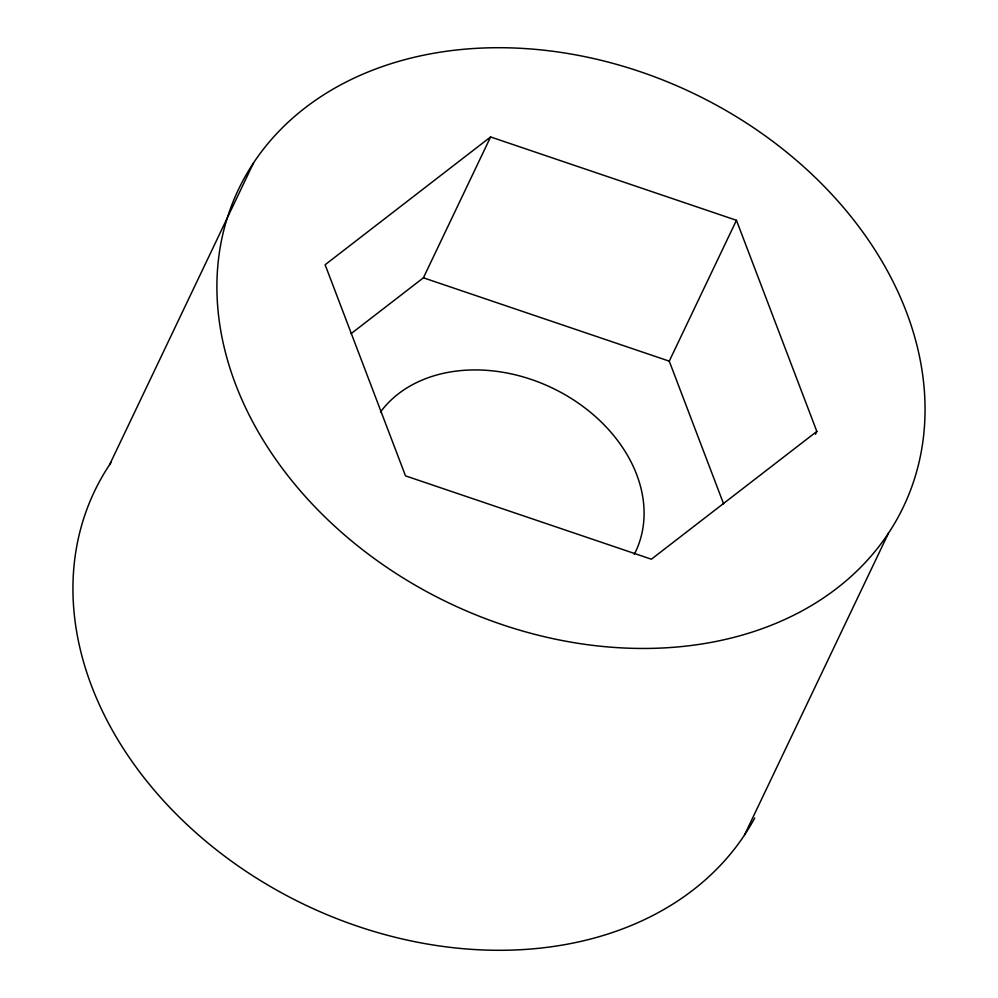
<?xml version="1.0" encoding="UTF-8"?>
<svg xmlns="http://www.w3.org/2000/svg" width="998" height="998" viewBox="0 0 998 998"><rect width="100%" height="100%" fill="white"/><g stroke="black" fill="none" stroke-linecap="round" stroke-linejoin="round"><path stroke-width="1.5" d="M109.593 464.694L253.554 162.861M351.096 333.656L423.414 277.806L490.592 136.951L736.449 220.296L816.838 431.435L815.503 434.217M723.6 503.853L669.259 361.151L736.449 220.296M744.446 835.139L888.407 533.306A368.399 282.621 25.5 0 0 548.127 50.686A368.399 282.621 25.5 0 0 276.409 460.265A368.399 282.621 25.5 0 0 888.407 533.306M490.592 136.951L325.123 264.744L405.512 475.871L651.37 559.217L816.838 431.435M423.414 277.806L669.259 361.151M754.725 817.986A368.399 282.621 25.5 0 1 279.739 891.838A368.399 282.621 25.5 0 1 111.265 462.199M380.55 411.949A145.97 111.988 25.5 0 1 563.209 393.674A145.97 111.988 25.5 0 1 634.266 554.364"/></g></svg>
